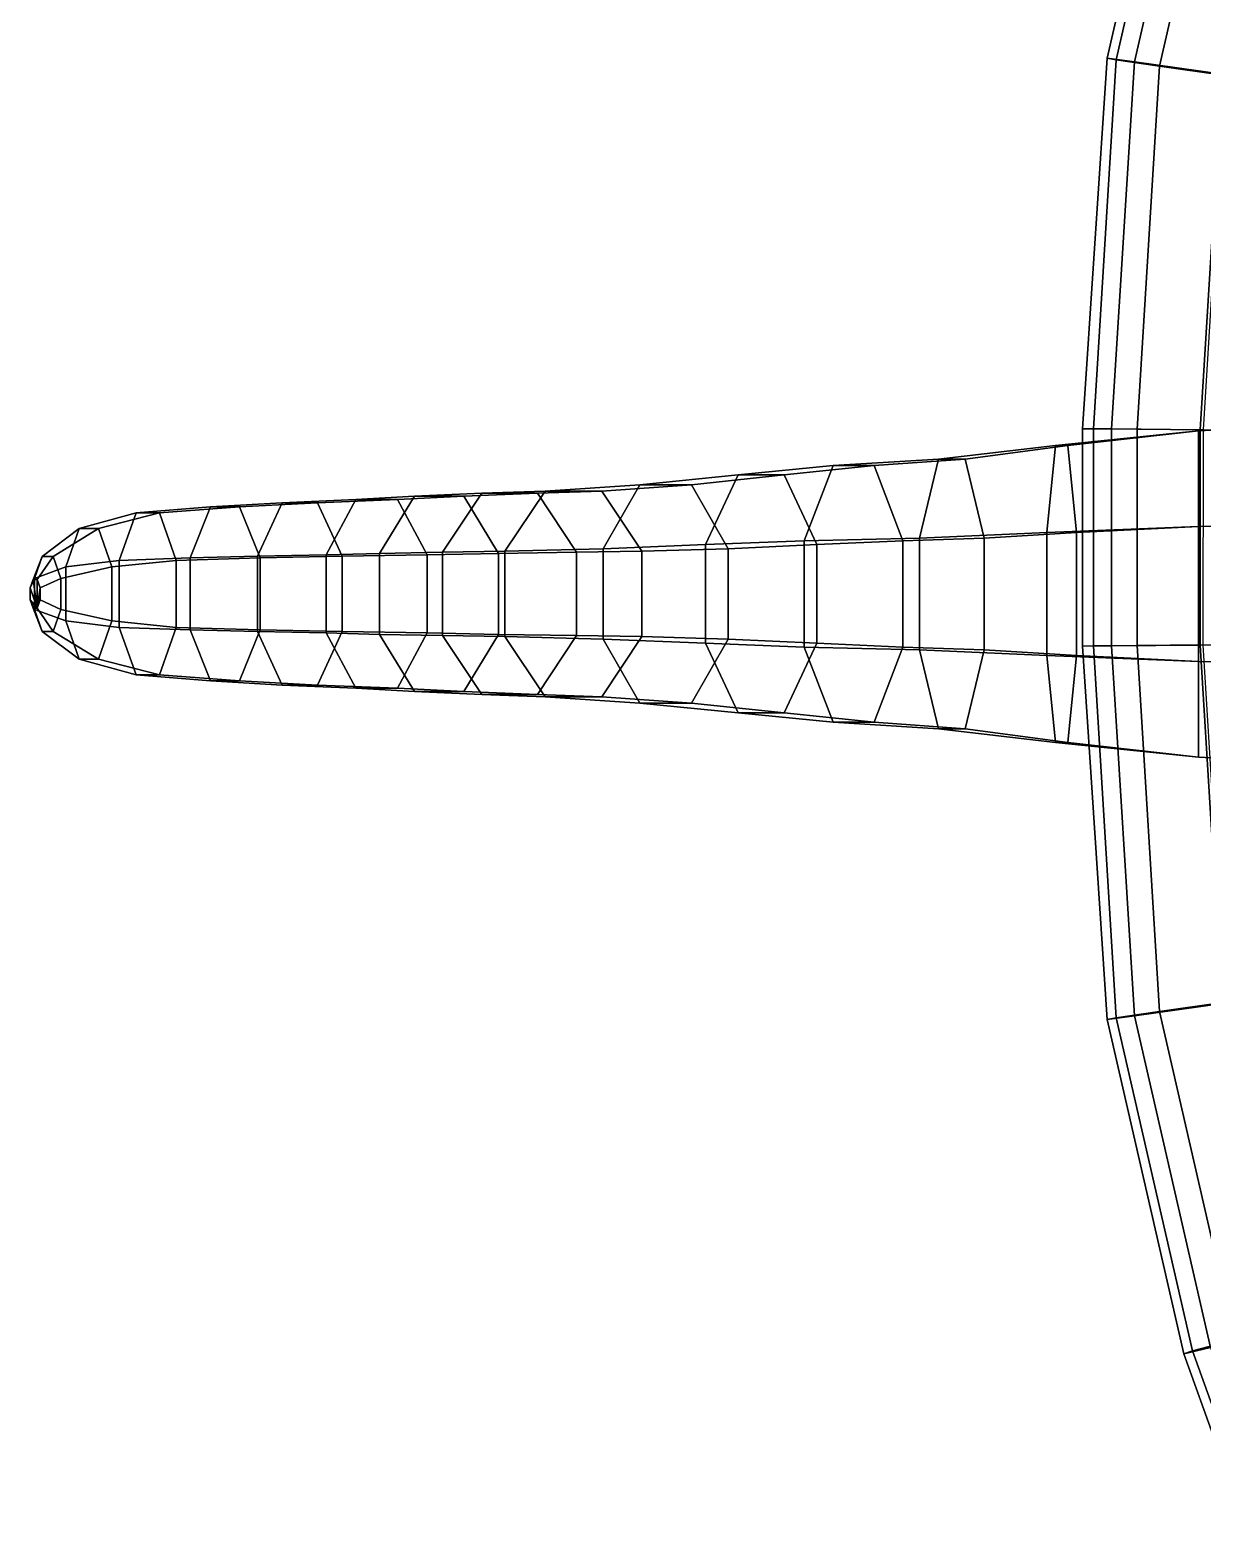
# Model space of a CAD drawing. Extents: x -0.99 to 0.99, y -0.79 to 0.79.
# Drawn here: x -0.9938 to -0.7676, y -0.1918 to 0.0981 of the extents above; entities that cross this region are included whole.
import ezdxf

# ---------------------------------------------------------------- set-up
doc = ezdxf.new("R2010")
doc.units = 0
doc.linetypes.add('SOLIDLINE', pattern=[0])
doc.layers.add('1', color=1, linetype='SOLIDLINE')
doc.layers.add('tail', color=1, linetype='SOLIDLINE')

msp = doc.modelspace()

# ---------------------------------------------------------------- linework, layer by layer
at = {"layer": '1'}
for points in [[(-0.769601, 0.156541, -0.214703), (-0.771281, 0.157084, -0.2273), (-0.786081, 0.092684, -0.220067), (-0.784326, 0.092369, -0.207453)], [(-0.771281, 0.157084, -0.2273), (-0.766161, 0.1559, -0.238073), (-0.780825, 0.091995, -0.230853), (-0.786081, 0.092684, -0.220067)], [(-0.761479, 0.154423, -0.207011), (-0.769601, 0.156541, -0.214703), (-0.784326, 0.092369, -0.207453), (-0.776002, 0.091135, -0.199859)], [(-0.766161, 0.1559, -0.238073), (-0.749602, 0.15184, -0.244349), (-0.76388, 0.089631, -0.237316), (-0.780825, 0.091995, -0.230853)], [(-0.749066, 0.151313, -0.209177), (-0.761479, 0.154423, -0.207011), (-0.776002, 0.091135, -0.199859), (-0.763297, 0.089323, -0.202169)], [(-0.784326, 0.092369, -0.207453), (-0.786081, 0.092684, -0.220067), (-0.790831, 0.021275, -0.207912), (-0.788737, 0.021254, -0.194889)], [(-0.786081, 0.092684, -0.220067), (-0.780825, 0.091995, -0.230853), (-0.785217, 0.021234, -0.218342), (-0.790831, 0.021275, -0.207912)], [(-0.776002, 0.091135, -0.199859), (-0.784326, 0.092369, -0.207453), (-0.788737, 0.021254, -0.194889), (-0.780324, 0.021174, -0.187425)], [(-0.780825, 0.091995, -0.230853), (-0.76388, 0.089631, -0.237316), (-0.768131, 0.021075, -0.225089), (-0.785217, 0.021234, -0.218342)], [(-0.763297, 0.089323, -0.202169), (-0.776002, 0.091135, -0.199859), (-0.780324, 0.021174, -0.187425), (-0.767534, 0.021056, -0.190102)], [(-0.76388, 0.089631, -0.237316), (-0.747194, 0.087249, -0.234433), (-0.751332, 0.020921, -0.222535), (-0.768131, 0.021075, -0.225089)], [(-0.785217, 0.021234, -0.218342), (-0.785218, -0.020597, -0.218341), (-0.790832, -0.020637, -0.207911), (-0.790831, 0.021275, -0.207912)], [(-0.790831, 0.021275, -0.207912), (-0.790832, -0.020637, -0.207911), (-0.788738, -0.020617, -0.194889), (-0.788737, 0.021254, -0.194889)], [(-0.788737, 0.021254, -0.194889), (-0.788738, -0.020617, -0.194889), (-0.780325, -0.020537, -0.187424), (-0.780324, 0.021174, -0.187425)], [(-0.768131, 0.021075, -0.225089), (-0.768132, -0.020439, -0.225088), (-0.785218, -0.020597, -0.218341), (-0.785217, 0.021234, -0.218342)], [(-0.780324, 0.021174, -0.187425), (-0.780325, -0.020537, -0.187424), (-0.767535, -0.02042, -0.190101), (-0.767534, 0.021056, -0.190102)], [(-0.751332, 0.020921, -0.222535), (-0.751333, -0.020286, -0.222534), (-0.768132, -0.020439, -0.225088), (-0.768131, 0.021075, -0.225089)], [(-0.768132, -0.020439, -0.225088), (-0.751333, -0.020286, -0.222534), (-0.747199, -0.08717, -0.234434), (-0.763885, -0.089551, -0.237317)], [(-0.790832, -0.020637, -0.207911), (-0.785218, -0.020597, -0.218341), (-0.78083, -0.091914, -0.230854), (-0.786086, -0.092604, -0.220067)], [(-0.788738, -0.020617, -0.194889), (-0.790832, -0.020637, -0.207911), (-0.786086, -0.092604, -0.220067), (-0.784331, -0.092287, -0.207454)], [(-0.780325, -0.020537, -0.187424), (-0.788738, -0.020617, -0.194889), (-0.784331, -0.092287, -0.207454), (-0.776007, -0.091054, -0.19986)], [(-0.785218, -0.020597, -0.218341), (-0.768132, -0.020439, -0.225088), (-0.763885, -0.089551, -0.237317), (-0.78083, -0.091914, -0.230854)], [(-0.767535, -0.02042, -0.190101), (-0.780325, -0.020537, -0.187424), (-0.776007, -0.091054, -0.19986), (-0.763302, -0.089243, -0.20217)], [(-0.78083, -0.091914, -0.230854), (-0.763885, -0.089551, -0.237317), (-0.74961, -0.1518, -0.244349), (-0.766169, -0.155859, -0.238074)], [(-0.763302, -0.089243, -0.20217), (-0.776007, -0.091054, -0.19986), (-0.761487, -0.154382, -0.207011), (-0.749074, -0.151273, -0.209177)], [(-0.786086, -0.092604, -0.220067), (-0.78083, -0.091914, -0.230854), (-0.766169, -0.155859, -0.238074), (-0.771289, -0.157044, -0.227301)], [(-0.784331, -0.092287, -0.207454), (-0.786086, -0.092604, -0.220067), (-0.771289, -0.157044, -0.227301), (-0.769609, -0.156501, -0.214703)], [(-0.776007, -0.091054, -0.19986), (-0.784331, -0.092287, -0.207454), (-0.769609, -0.156501, -0.214703), (-0.761487, -0.154382, -0.207011)], [(-0.771289, -0.157044, -0.227301), (-0.766169, -0.155859, -0.238074), (-0.753789, -0.190329, -0.239637), (-0.758815, -0.191773, -0.228875)], [(-0.769609, -0.156501, -0.214703), (-0.771289, -0.157044, -0.227301), (-0.758815, -0.191773, -0.228875), (-0.757182, -0.191111, -0.216273)], [(-0.761487, -0.154382, -0.207011), (-0.769609, -0.156501, -0.214703), (-0.757182, -0.191111, -0.216273), (-0.749225, -0.188522, -0.208559)]]:
    msp.add_3dface(points, dxfattribs=at)
at = {"layer": 'tail'}
for points in [[(-0.797721, 0.001277, -0.258066), (-0.796041, 0.018047, -0.241381), (-0.768472, 0.020854, -0.242605), (-0.768472, 0.00244, -0.261018)], [(-0.796041, 0.018047, -0.241381), (-0.793665, 0.018046, -0.217785), (-0.768472, 0.020854, -0.216564), (-0.768472, 0.020854, -0.242605)], [(-0.793665, 0.018046, -0.217785), (-0.791985, 0.001278, -0.201101), (-0.768472, 0.00244, -0.198149), (-0.768472, 0.020854, -0.216564)], [(-0.768472, 0.020854, -0.216564), (-0.735268, 0.02253, -0.215869), (-0.735268, 0.022531, -0.2433), (-0.768472, 0.020854, -0.242605)], [(-0.768472, 0.020854, -0.242605), (-0.735268, 0.022531, -0.2433), (-0.735268, 0.003134, -0.262696), (-0.768472, 0.00244, -0.261018)], [(-0.768472, 0.00244, -0.198149), (-0.735268, 0.003134, -0.196472), (-0.735268, 0.02253, -0.215869), (-0.768472, 0.020854, -0.216564)], [(-0.797721, 0.001277, -0.258066), (-0.822244, 0.000181, -0.252674), (-0.818594, 0.0154, -0.237899), (-0.796041, 0.018047, -0.241381)], [(-0.796041, 0.018047, -0.241381), (-0.818594, 0.0154, -0.237899), (-0.813433, 0.015399, -0.217006), (-0.793665, 0.018046, -0.217785)], [(-0.793665, 0.018046, -0.217785), (-0.813433, 0.015399, -0.217006), (-0.809784, 0.000182, -0.202232), (-0.791985, 0.001278, -0.201101)], [(-0.822244, 0.000181, -0.252674), (-0.844497, -0.000327, -0.245613), (-0.838919, 0.01417, -0.232231), (-0.818594, 0.0154, -0.237899)], [(-0.818594, 0.0154, -0.237899), (-0.838919, 0.01417, -0.232231), (-0.831032, 0.014169, -0.213306), (-0.813433, 0.015399, -0.217006)], [(-0.813433, 0.015399, -0.217006), (-0.831032, 0.014169, -0.213306), (-0.825455, -0.000328, -0.199925), (-0.809784, 0.000182, -0.202232)], [(-0.863526, -0.001079, -0.23561), (-0.883282, -0.001867, -0.222824), (-0.876216, 0.01045, -0.212733), (-0.857245, 0.012353, -0.223735)], [(-0.857245, 0.012353, -0.223735), (-0.876216, 0.01045, -0.212733), (-0.866224, 0.010451, -0.198463), (-0.848363, 0.012354, -0.206942)], [(-0.848363, 0.012354, -0.206942), (-0.866224, 0.010451, -0.198463), (-0.859159, -0.001868, -0.188373), (-0.842083, -0.00108, -0.195068)], [(-0.844497, -0.000327, -0.245613), (-0.863526, -0.001079, -0.23561), (-0.857245, 0.012353, -0.223735), (-0.838919, 0.01417, -0.232231)], [(-0.838919, 0.01417, -0.232231), (-0.857245, 0.012353, -0.223735), (-0.848363, 0.012354, -0.206942), (-0.831032, 0.014169, -0.213306)], [(-0.831032, 0.014169, -0.213306), (-0.848363, 0.012354, -0.206942), (-0.842083, -0.00108, -0.195068), (-0.825455, -0.000328, -0.199925)], [(-0.914233, -0.002534, -0.196654), (-0.926394, -0.002781, -0.184935), (-0.919662, 0.008244, -0.176203), (-0.906659, 0.00884, -0.188168)], [(-0.906659, 0.00884, -0.188168), (-0.919662, 0.008244, -0.176203), (-0.910144, 0.008244, -0.163854), (-0.895947, 0.00884, -0.176167)], [(-0.902199, -0.002365, -0.207941), (-0.914233, -0.002534, -0.196654), (-0.906659, 0.00884, -0.188168), (-0.894466, 0.009248, -0.199277)], [(-0.895947, 0.00884, -0.176167), (-0.910144, 0.008244, -0.163854), (-0.903414, -0.002781, -0.155122), (-0.888373, -0.002534, -0.167681)], [(-0.894466, 0.009248, -0.199277), (-0.906659, 0.00884, -0.188168), (-0.895947, 0.00884, -0.176167), (-0.88353, 0.009248, -0.187024)], [(-0.883282, -0.001867, -0.222824), (-0.902199, -0.002365, -0.207941), (-0.894466, 0.009248, -0.199277), (-0.876216, 0.01045, -0.212733)], [(-0.88353, 0.009248, -0.187024), (-0.895947, 0.00884, -0.176167), (-0.888373, -0.002534, -0.167681), (-0.875797, -0.002366, -0.17836)], [(-0.876216, 0.01045, -0.212733), (-0.894466, 0.009248, -0.199277), (-0.88353, 0.009248, -0.187024), (-0.866224, 0.010451, -0.198463)], [(-0.866224, 0.010451, -0.198463), (-0.88353, 0.009248, -0.187024), (-0.875797, -0.002366, -0.17836), (-0.859159, -0.001868, -0.188373)], [(-0.962928, -0.003622, -0.159184), (-0.976563, -0.00411, -0.151871), (-0.973342, 0.005033, -0.143314), (-0.958967, 0.006211, -0.150183)], [(-0.958967, 0.006211, -0.150183), (-0.973342, 0.005033, -0.143314), (-0.968787, 0.005034, -0.131212), (-0.953366, 0.006211, -0.137453)], [(-0.953366, 0.006211, -0.137453), (-0.968787, 0.005034, -0.131212), (-0.965567, -0.00411, -0.122655), (-0.949406, -0.003622, -0.128453)], [(-0.949939, -0.003302, -0.166938), (-0.962928, -0.003622, -0.159184), (-0.958967, 0.006211, -0.150183), (-0.945149, 0.006985, -0.157834)], [(-0.945149, 0.006985, -0.157834), (-0.958967, 0.006211, -0.150183), (-0.953366, 0.006211, -0.137453), (-0.938375, 0.006984, -0.144959)], [(-0.938375, 0.006984, -0.144959), (-0.953366, 0.006211, -0.137453), (-0.949406, -0.003622, -0.128453), (-0.933586, -0.003303, -0.135856)], [(-0.93667, -0.003046, -0.176109), (-0.949939, -0.003302, -0.166938), (-0.945149, 0.006985, -0.157834), (-0.930967, 0.007604, -0.167114)], [(-0.930967, 0.007604, -0.167114), (-0.945149, 0.006985, -0.157834), (-0.938375, 0.006984, -0.144959), (-0.922903, 0.007603, -0.154394)], [(-0.922903, 0.007603, -0.154394), (-0.938375, 0.006984, -0.144959), (-0.933586, -0.003303, -0.135856), (-0.917201, -0.003047, -0.145401)], [(-0.926394, -0.002781, -0.184935), (-0.93667, -0.003046, -0.176109), (-0.930967, 0.007604, -0.167114), (-0.919662, 0.008244, -0.176203)], [(-0.919662, 0.008244, -0.176203), (-0.930967, 0.007604, -0.167114), (-0.922903, 0.007603, -0.154394), (-0.910144, 0.008244, -0.163854)], [(-0.910144, 0.008244, -0.163854), (-0.922903, 0.007603, -0.154394), (-0.917201, -0.003047, -0.145401), (-0.903414, -0.002781, -0.155122)], [(-0.976563, -0.00411, -0.151871), (-0.986874, -0.00536, -0.144766), (-0.984276, 0.002015, -0.137863), (-0.973342, 0.005033, -0.143314)], [(-0.973342, 0.005033, -0.143314), (-0.984276, 0.002015, -0.137863), (-0.980602, 0.002016, -0.128101), (-0.968787, 0.005034, -0.131212)], [(-0.968787, 0.005034, -0.131212), (-0.980602, 0.002016, -0.128101), (-0.978004, -0.00536, -0.121199), (-0.965567, -0.00411, -0.122655)], [(-0.768472, 0.00244, -0.261018), (-0.735268, 0.003134, -0.262696), (-0.735269, -0.024297, -0.262695), (-0.768473, -0.023601, -0.261018)], [(-0.768473, -0.023601, -0.198149), (-0.735269, -0.024297, -0.196471), (-0.735268, 0.003134, -0.196472), (-0.768472, 0.00244, -0.198149)], [(-0.986874, -0.00536, -0.144766), (-0.992908, -0.00758, -0.136769), (-0.991416, -0.003343, -0.132804), (-0.984276, 0.002015, -0.137863)], [(-0.984276, 0.002015, -0.137863), (-0.991416, -0.003343, -0.132804), (-0.989305, -0.003343, -0.127197), (-0.980602, 0.002016, -0.128101)], [(-0.980602, 0.002016, -0.128101), (-0.989305, -0.003343, -0.127197), (-0.987813, -0.007579, -0.123233), (-0.978004, -0.00536, -0.121199)], [(-0.822245, -0.02134, -0.252674), (-0.844497, -0.020829, -0.245613), (-0.844497, -0.000327, -0.245613), (-0.822244, 0.000181, -0.252674)], [(-0.809784, 0.000182, -0.202232), (-0.825455, -0.000328, -0.199925), (-0.825456, -0.02083, -0.199925), (-0.809785, -0.02134, -0.202231)], [(-0.797722, -0.022438, -0.258066), (-0.822245, -0.02134, -0.252674), (-0.822244, 0.000181, -0.252674), (-0.797721, 0.001277, -0.258066)], [(-0.791985, 0.001278, -0.201101), (-0.809784, 0.000182, -0.202232), (-0.809785, -0.02134, -0.202231), (-0.791986, -0.022437, -0.201101)], [(-0.768473, -0.023601, -0.261018), (-0.797722, -0.022438, -0.258066), (-0.797721, 0.001277, -0.258066), (-0.768472, 0.00244, -0.261018)], [(-0.791985, 0.001278, -0.201101), (-0.791986, -0.022437, -0.201101), (-0.768473, -0.023601, -0.198149), (-0.768472, 0.00244, -0.198149)], [(-0.926394, -0.018373, -0.184936), (-0.936671, -0.018107, -0.176109), (-0.93667, -0.003046, -0.176109), (-0.926394, -0.002781, -0.184935)], [(-0.914233, -0.01862, -0.196655), (-0.926394, -0.018373, -0.184936), (-0.926394, -0.002781, -0.184935), (-0.914233, -0.002534, -0.196654)], [(-0.903414, -0.002781, -0.155122), (-0.917201, -0.003047, -0.145401), (-0.917201, -0.018107, -0.145401), (-0.903414, -0.018373, -0.155123)], [(-0.9022, -0.018789, -0.207942), (-0.914233, -0.01862, -0.196655), (-0.914233, -0.002534, -0.196654), (-0.902199, -0.002365, -0.207941)], [(-0.888373, -0.002534, -0.167681), (-0.903414, -0.002781, -0.155122), (-0.903414, -0.018373, -0.155123), (-0.888374, -0.01862, -0.167682)], [(-0.883283, -0.019288, -0.222824), (-0.9022, -0.018789, -0.207942), (-0.902199, -0.002365, -0.207941), (-0.883282, -0.001867, -0.222824)], [(-0.875797, -0.002366, -0.17836), (-0.888373, -0.002534, -0.167681), (-0.888374, -0.01862, -0.167682), (-0.875797, -0.01879, -0.17836)], [(-0.863527, -0.020077, -0.235609), (-0.883283, -0.019288, -0.222824), (-0.883282, -0.001867, -0.222824), (-0.863526, -0.001079, -0.23561)], [(-0.859159, -0.001868, -0.188373), (-0.875797, -0.002366, -0.17836), (-0.875797, -0.01879, -0.17836), (-0.85916, -0.019289, -0.188372)], [(-0.844497, -0.020829, -0.245613), (-0.863527, -0.020077, -0.235609), (-0.863526, -0.001079, -0.23561), (-0.844497, -0.000327, -0.245613)], [(-0.842083, -0.00108, -0.195068), (-0.859159, -0.001868, -0.188373), (-0.85916, -0.019289, -0.188372), (-0.842083, -0.020077, -0.195067)], [(-0.825455, -0.000328, -0.199925), (-0.842083, -0.00108, -0.195068), (-0.842083, -0.020077, -0.195067), (-0.825456, -0.02083, -0.199925)], [(-0.992908, -0.00758, -0.136769), (-0.99377, -0.009431, -0.131666), (-0.993201, -0.007815, -0.130153), (-0.991416, -0.003343, -0.132804)], [(-0.991416, -0.003343, -0.132804), (-0.993201, -0.007815, -0.130153), (-0.992395, -0.007815, -0.128014), (-0.989305, -0.003343, -0.127197)], [(-0.986875, -0.01579, -0.144766), (-0.992908, -0.01357, -0.136769), (-0.992908, -0.00758, -0.136769), (-0.986874, -0.00536, -0.144766)], [(-0.989305, -0.003343, -0.127197), (-0.992395, -0.007815, -0.128014), (-0.991826, -0.009432, -0.126501), (-0.987813, -0.007579, -0.123233)], [(-0.978004, -0.00536, -0.121199), (-0.987813, -0.007579, -0.123233), (-0.987814, -0.01357, -0.123233), (-0.978004, -0.01579, -0.121199)], [(-0.976564, -0.017041, -0.151872), (-0.986875, -0.01579, -0.144766), (-0.986874, -0.00536, -0.144766), (-0.976563, -0.00411, -0.151871)], [(-0.965567, -0.00411, -0.122655), (-0.978004, -0.00536, -0.121199), (-0.978004, -0.01579, -0.121199), (-0.965567, -0.017041, -0.122655)], [(-0.962928, -0.017529, -0.159184), (-0.976564, -0.017041, -0.151872), (-0.976563, -0.00411, -0.151871), (-0.962928, -0.003622, -0.159184)], [(-0.949406, -0.003622, -0.128453), (-0.965567, -0.00411, -0.122655), (-0.965567, -0.017041, -0.122655), (-0.949407, -0.017529, -0.128453)], [(-0.949939, -0.017849, -0.166938), (-0.962928, -0.017529, -0.159184), (-0.962928, -0.003622, -0.159184), (-0.949939, -0.003302, -0.166938)], [(-0.936671, -0.018107, -0.176109), (-0.949939, -0.017849, -0.166938), (-0.949939, -0.003302, -0.166938), (-0.93667, -0.003046, -0.176109)], [(-0.933586, -0.003303, -0.135856), (-0.949406, -0.003622, -0.128453), (-0.949407, -0.017529, -0.128453), (-0.933587, -0.017851, -0.135856)], [(-0.917201, -0.003047, -0.145401), (-0.933586, -0.003303, -0.135856), (-0.933587, -0.017851, -0.135856), (-0.917201, -0.018107, -0.145401)], [(-0.992908, -0.01357, -0.136769), (-0.99377, -0.011717, -0.131666), (-0.99377, -0.009431, -0.131666), (-0.992908, -0.00758, -0.136769)], [(-0.992395, -0.013334, -0.128014), (-0.993201, -0.007815, -0.130153), (-0.99377, -0.009431, -0.131666)], [(-0.992395, -0.013334, -0.128014), (-0.992395, -0.007815, -0.128014), (-0.993201, -0.007815, -0.130153)], [(-0.992395, -0.013334, -0.128014), (-0.991826, -0.009432, -0.126501), (-0.992395, -0.007815, -0.128014)], [(-0.987813, -0.007579, -0.123233), (-0.991826, -0.009432, -0.126501), (-0.991826, -0.011717, -0.126501), (-0.987814, -0.01357, -0.123233)], [(-0.992395, -0.013334, -0.128014), (-0.99377, -0.009431, -0.131666), (-0.99377, -0.011717, -0.131666)], [(-0.992395, -0.013334, -0.128014), (-0.991826, -0.011717, -0.126501), (-0.991826, -0.009432, -0.126501)], [(-0.992395, -0.013334, -0.128014), (-0.99377, -0.011717, -0.131666), (-0.993201, -0.013334, -0.130153)], [(-0.991416, -0.017806, -0.132805), (-0.993201, -0.013334, -0.130153), (-0.99377, -0.011717, -0.131666), (-0.992908, -0.01357, -0.136769)], [(-0.989306, -0.017806, -0.127198), (-0.992395, -0.013334, -0.128014), (-0.993201, -0.013334, -0.130153), (-0.991416, -0.017806, -0.132805)], [(-0.984277, -0.023166, -0.137863), (-0.991416, -0.017806, -0.132805), (-0.992908, -0.01357, -0.136769), (-0.986875, -0.01579, -0.144766)], [(-0.987814, -0.01357, -0.123233), (-0.991826, -0.011717, -0.126501), (-0.992395, -0.013334, -0.128014), (-0.989306, -0.017806, -0.127198)], [(-0.978004, -0.01579, -0.121199), (-0.987814, -0.01357, -0.123233), (-0.989306, -0.017806, -0.127198), (-0.980603, -0.023165, -0.128101)], [(-0.973343, -0.026184, -0.143314), (-0.984277, -0.023166, -0.137863), (-0.986875, -0.01579, -0.144766), (-0.976564, -0.017041, -0.151872)], [(-0.965567, -0.017041, -0.122655), (-0.978004, -0.01579, -0.121199), (-0.980603, -0.023165, -0.128101), (-0.968788, -0.026184, -0.131212)], [(-0.958968, -0.027363, -0.150183), (-0.973343, -0.026184, -0.143314), (-0.976564, -0.017041, -0.151872), (-0.962928, -0.017529, -0.159184)], [(-0.949407, -0.017529, -0.128453), (-0.965567, -0.017041, -0.122655), (-0.968788, -0.026184, -0.131212), (-0.953367, -0.027363, -0.137453)], [(-0.980603, -0.023165, -0.128101), (-0.989306, -0.017806, -0.127198), (-0.991416, -0.017806, -0.132805), (-0.984277, -0.023166, -0.137863)], [(-0.94515, -0.028137, -0.157834), (-0.958968, -0.027363, -0.150183), (-0.962928, -0.017529, -0.159184), (-0.949939, -0.017849, -0.166938)], [(-0.933587, -0.017851, -0.135856), (-0.949407, -0.017529, -0.128453), (-0.953367, -0.027363, -0.137453), (-0.938376, -0.028137, -0.144959)], [(-0.930968, -0.028756, -0.167114), (-0.94515, -0.028137, -0.157834), (-0.949939, -0.017849, -0.166938), (-0.936671, -0.018107, -0.176109)], [(-0.917201, -0.018107, -0.145401), (-0.933587, -0.017851, -0.135856), (-0.938376, -0.028137, -0.144959), (-0.922904, -0.028756, -0.154394)], [(-0.919663, -0.029398, -0.176203), (-0.930968, -0.028756, -0.167114), (-0.936671, -0.018107, -0.176109), (-0.926394, -0.018373, -0.184936)], [(-0.90666, -0.029994, -0.188168), (-0.919663, -0.029398, -0.176203), (-0.926394, -0.018373, -0.184936), (-0.914233, -0.01862, -0.196655)], [(-0.903414, -0.018373, -0.155123), (-0.917201, -0.018107, -0.145401), (-0.922904, -0.028756, -0.154394), (-0.910145, -0.029398, -0.163854)], [(-0.894467, -0.030403, -0.199277), (-0.90666, -0.029994, -0.188168), (-0.914233, -0.01862, -0.196655), (-0.9022, -0.018789, -0.207942)], [(-0.888374, -0.01862, -0.167682), (-0.903414, -0.018373, -0.155123), (-0.910145, -0.029398, -0.163854), (-0.895948, -0.029995, -0.176167)], [(-0.876218, -0.031607, -0.212733), (-0.894467, -0.030403, -0.199277), (-0.9022, -0.018789, -0.207942), (-0.883283, -0.019288, -0.222824)], [(-0.883531, -0.030403, -0.187024), (-0.875797, -0.01879, -0.17836), (-0.888374, -0.01862, -0.167682), (-0.895948, -0.029995, -0.176167)], [(-0.85916, -0.019289, -0.188372), (-0.875797, -0.01879, -0.17836), (-0.883531, -0.030403, -0.187024), (-0.866226, -0.031606, -0.198463)], [(-0.857246, -0.03351, -0.223735), (-0.876218, -0.031607, -0.212733), (-0.883283, -0.019288, -0.222824), (-0.863527, -0.020077, -0.235609)], [(-0.842083, -0.020077, -0.195067), (-0.85916, -0.019289, -0.188372), (-0.866226, -0.031606, -0.198463), (-0.848364, -0.03351, -0.206942)], [(-0.838921, -0.035327, -0.232231), (-0.857246, -0.03351, -0.223735), (-0.863527, -0.020077, -0.235609), (-0.844497, -0.020829, -0.245613)], [(-0.825456, -0.02083, -0.199925), (-0.842083, -0.020077, -0.195067), (-0.848364, -0.03351, -0.206942), (-0.831033, -0.035328, -0.213307)], [(-0.968788, -0.026184, -0.131212), (-0.980603, -0.023165, -0.128101), (-0.984277, -0.023166, -0.137863), (-0.973343, -0.026184, -0.143314)], [(-0.818596, -0.036558, -0.2379), (-0.838921, -0.035327, -0.232231), (-0.844497, -0.020829, -0.245613), (-0.822245, -0.02134, -0.252674)], [(-0.809785, -0.02134, -0.202231), (-0.825456, -0.02083, -0.199925), (-0.831033, -0.035328, -0.213307), (-0.813435, -0.036559, -0.217006)], [(-0.796042, -0.039206, -0.241382), (-0.818596, -0.036558, -0.2379), (-0.822245, -0.02134, -0.252674), (-0.797722, -0.022438, -0.258066)], [(-0.791986, -0.022437, -0.201101), (-0.809785, -0.02134, -0.202231), (-0.813435, -0.036559, -0.217006), (-0.793666, -0.039207, -0.217786)], [(-0.796042, -0.039206, -0.241382), (-0.797722, -0.022438, -0.258066), (-0.768473, -0.023601, -0.261018), (-0.768473, -0.042015, -0.242604)], [(-0.791986, -0.022437, -0.201101), (-0.793666, -0.039207, -0.217786), (-0.768473, -0.042015, -0.216563), (-0.768473, -0.023601, -0.198149)], [(-0.768473, -0.023601, -0.261018), (-0.735269, -0.024297, -0.262695), (-0.735269, -0.043693, -0.243299), (-0.768473, -0.042015, -0.242604)], [(-0.768473, -0.042015, -0.216563), (-0.735269, -0.043694, -0.215868), (-0.735269, -0.024297, -0.196471), (-0.768473, -0.023601, -0.198149)], [(-0.953367, -0.027363, -0.137453), (-0.968788, -0.026184, -0.131212), (-0.973343, -0.026184, -0.143314), (-0.958968, -0.027363, -0.150183)], [(-0.938376, -0.028137, -0.144959), (-0.953367, -0.027363, -0.137453), (-0.958968, -0.027363, -0.150183), (-0.94515, -0.028137, -0.157834)], [(-0.922904, -0.028756, -0.154394), (-0.938376, -0.028137, -0.144959), (-0.94515, -0.028137, -0.157834), (-0.930968, -0.028756, -0.167114)], [(-0.910145, -0.029398, -0.163854), (-0.922904, -0.028756, -0.154394), (-0.930968, -0.028756, -0.167114), (-0.919663, -0.029398, -0.176203)], [(-0.895948, -0.029995, -0.176167), (-0.910145, -0.029398, -0.163854), (-0.919663, -0.029398, -0.176203), (-0.90666, -0.029994, -0.188168)], [(-0.883531, -0.030403, -0.187024), (-0.895948, -0.029995, -0.176167), (-0.90666, -0.029994, -0.188168), (-0.894467, -0.030403, -0.199277)], [(-0.866226, -0.031606, -0.198463), (-0.883531, -0.030403, -0.187024), (-0.894467, -0.030403, -0.199277), (-0.876218, -0.031607, -0.212733)], [(-0.848364, -0.03351, -0.206942), (-0.866226, -0.031606, -0.198463), (-0.876218, -0.031607, -0.212733), (-0.857246, -0.03351, -0.223735)], [(-0.831033, -0.035328, -0.213307), (-0.848364, -0.03351, -0.206942), (-0.857246, -0.03351, -0.223735), (-0.838921, -0.035327, -0.232231)], [(-0.813435, -0.036559, -0.217006), (-0.831033, -0.035328, -0.213307), (-0.838921, -0.035327, -0.232231), (-0.818596, -0.036558, -0.2379)], [(-0.793666, -0.039207, -0.217786), (-0.813435, -0.036559, -0.217006), (-0.818596, -0.036558, -0.2379), (-0.796042, -0.039206, -0.241382)], [(-0.793666, -0.039207, -0.217786), (-0.796042, -0.039206, -0.241382), (-0.768473, -0.042015, -0.242604), (-0.768473, -0.042015, -0.216563)], [(-0.768473, -0.042015, -0.242604), (-0.735269, -0.043693, -0.243299), (-0.735269, -0.043694, -0.215868), (-0.768473, -0.042015, -0.216563)]]:
    msp.add_3dface(points, dxfattribs=at)

doc.saveas('drawing.dxf')
